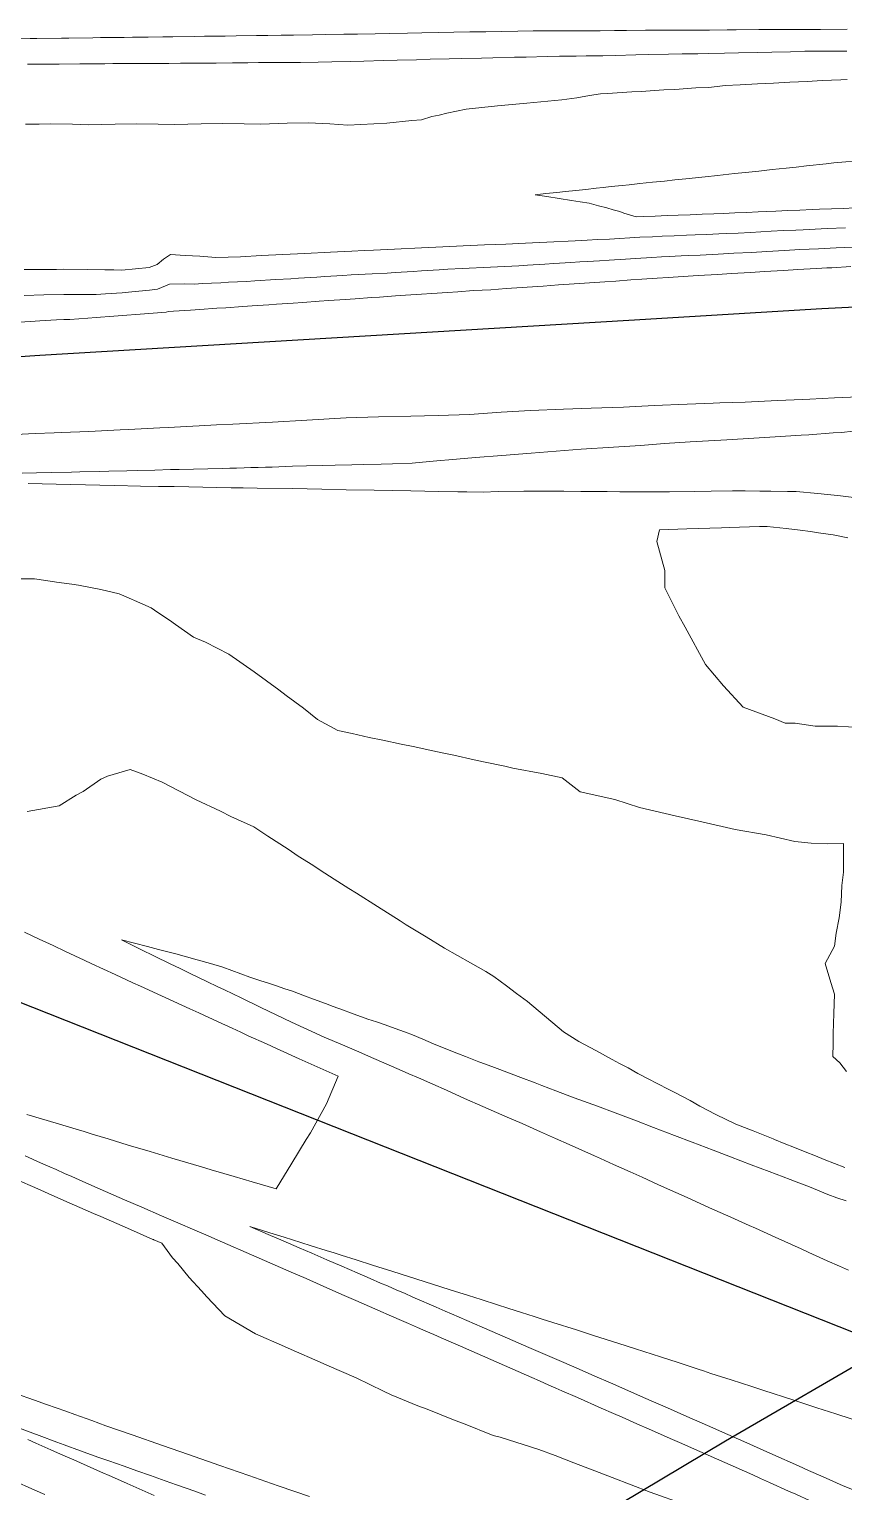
# Model space of a CAD drawing. Header units: inches. Extents: x 11351264 to 11356330, y 6702313 to 6706468.
# Drawn here: x 11355670.8 to 11355915.6, y 6705622.3 to 6706061.3 of the extents above; entities that cross this region are included whole.
import ezdxf

# ---------------------------------------------------------------- set-up
doc = ezdxf.new("R2010")
doc.units = ezdxf.units.IN
doc.header["$MEASUREMENT"] = 0
doc.layers.add('Shumate_Contours_clip1', color=7, linetype='Continuous', lineweight=0)
doc.layers.add('Shumate_Streets_clip1', color=7, linetype='Continuous')

msp = doc.modelspace()

# ---------------------------------------------------------------- linework, layer by layer
at = {"layer": 'Shumate_Contours_clip1'}
for points, elevation in [([(11355916.59, 6706061.29), (11355908.56, 6706061.26), (11355906.47, 6706061.26), (11355900.54, 6706061.24), (11355898.23, 6706061.23), (11355892.52, 6706061.2), (11355890, 6706061.19), (11355883.22, 6706061.08), (11355880.49, 6706061.07), (11355875.24, 6706061.04), (11355872.32, 6706061.04), (11355867.26, 6706061), (11355864.15, 6706061), (11355859.28, 6706060.97), (11355855.97, 6706060.97), (11355850.23, 6706060.88), (11355846.69, 6706060.88), (11355842.31, 6706060.85), (11355838.56, 6706060.85), (11355834.39, 6706060.83), (11355830.42, 6706060.83), (11355826.47, 6706060.82), (11355822.27, 6706060.82), (11355817.67, 6706060.73), (11355812.59, 6706060.65), (11355808.05, 6706060.56), (11355803.2, 6706060.48), (11355798.43, 6706060.39), (11355793.82, 6706060.32), (11355788.81, 6706060.22), (11355784.43, 6706060.15), (11355779.06, 6706060.03), (11355774.72, 6706059.95), (11355769.44, 6706059.86), (11355765.32, 6706059.79), (11355759.83, 6706059.7), (11355755.91, 6706059.64), (11355750.23, 6706059.55), (11355746.5, 6706059.49), (11355742.52, 6706059.45), (11355739.08, 6706059.39), (11355732.99, 6706059.31), (11355729.71, 6706059.25), (11355723.46, 6706059.17), (11355720.34, 6706059.12), (11355713.93, 6706059.03), (11355710.98, 6706058.98), (11355706.55, 6706058.94), (11355701.85, 6706058.9), (11355699.35, 6706058.86), (11355692.26, 6706058.77), (11355689.92, 6706058.74), (11355682.68, 6706058.64), (11355680.49, 6706058.61), (11355673.11, 6706058.52), (11355671.06, 6706058.49), (11355665.88, 6706058.38)], 1376), ([(11355916.46, 6706054.75), (11355912.08, 6706054.73), (11355908.43, 6706054.71), (11355903.9, 6706054.67), (11355899.58, 6706054.55), (11355893.93, 6706054.41), (11355889.65, 6706054.29), (11355883.92, 6706054.17), (11355879.73, 6706054.06), (11355875.05, 6706054), (11355871.71, 6706053.94), (11355867, 6706053.89), (11355862.92, 6706053.78), (11355856.98, 6706053.66), (11355853.04, 6706053.56), (11355846.96, 6706053.44), (11355843.15, 6706053.35), (11355838.16, 6706053.29), (11355835.15, 6706053.24), (11355830.11, 6706053.19), (11355826.46, 6706053.09), (11355820.13, 6706052.95), (11355816.58, 6706052.86), (11355810.16, 6706052.71), (11355806.68, 6706052.61), (11355800.61, 6706052.47), (11355796.98, 6706052.38), (11355791.26, 6706052.26), (11355787.19, 6706052.14), (11355781.32, 6706051.99), (11355777.26, 6706051.87), (11355771.38, 6706051.71), (11355767.32, 6706051.59), (11355761.78, 6706051.49), (11355757.68, 6706051.42), (11355752.37, 6706051.33), (11355749.48, 6706051.32), (11355746.05, 6706051.3), (11355743, 6706051.29), (11355739.73, 6706051.26), (11355736.51, 6706051.25), (11355731.89, 6706051.19), (11355727.01, 6706051.15), (11355722.46, 6706051.1), (11355719.12, 6706051.08), (11355716.22, 6706051.06), (11355712.72, 6706051.05), (11355709.98, 6706051.03), (11355706.32, 6706051.02), (11355702.47, 6706051), (11355699.91, 6706050.98), (11355695.9, 6706050.97), (11355693.51, 6706050.95), (11355689.34, 6706050.93), (11355686.05, 6706050.9), (11355679.82, 6706050.85), (11355676.59, 6706050.82), (11355672.29, 6706050.78), (11355670.28, 6706050.76)], 1374), ([(11355916.55, 6706046.19), (11355914.63, 6706046.09), (11355909.08, 6706045.88), (11355904.56, 6706045.6), (11355899.35, 6706045.39), (11355894.47, 6706045.09), (11355889.63, 6706044.9), (11355884.38, 6706044.56), (11355879.93, 6706044.38), (11355877.52, 6706044.13), (11355874.88, 6706043.85), (11355871.06, 6706043.69), (11355864.81, 6706043.25), (11355861.47, 6706043.11), (11355854.71, 6706042.63), (11355851.92, 6706042.51), (11355844.6, 6706041.96), (11355842.41, 6706041.86), (11355839.12, 6706041.4), (11355835.31, 6706040.74), (11355830.85, 6706040.09), (11355820.28, 6706039.12), (11355811.56, 6706038.31), (11355802.06, 6706037.33), (11355796.3, 6706036.14), (11355794, 6706035.53), (11355791.82, 6706035.06), (11355788.68, 6706034.11), (11355785.79, 6706033.87), (11355778.22, 6706033.13), (11355766.56, 6706032.48), (11355761.14, 6706032.92), (11355754.74, 6706033.23), (11355748.28, 6706033.05), (11355740.35, 6706032.81), (11355735.37, 6706032.94), (11355728.91, 6706033.03), (11355722.46, 6706032.9), (11355714.49, 6706032.71), (11355709.56, 6706032.81), (11355703.09, 6706032.87), (11355696.65, 6706032.76), (11355688.62, 6706032.62), (11355683.77, 6706032.75), (11355677.32, 6706032.87), (11355673.83, 6706032.81), (11355669.65, 6706032.77)], 1372), ([(11355919.64, 6706021.78), (11355915.01, 6706021.42), (11355912.6, 6706021.15), (11355910.22, 6706020.88), (11355904.38, 6706020.25), (11355901.24, 6706019.92), (11355898.28, 6706019.6), (11355894.04, 6706019.16), (11355890.03, 6706018.73), (11355886.03, 6706018.31), (11355882.7, 6706017.96), (11355877.58, 6706017.41), (11355873.92, 6706017.03), (11355868.06, 6706016.41), (11355864.82, 6706016.06), (11355861.64, 6706015.73), (11355858.1, 6706015.35), (11355854.25, 6706014.94), (11355851.09, 6706014.61), (11355849, 6706014.39), (11355845.71, 6706014.04), (11355843.29, 6706013.78), (11355841.16, 6706013.55), (11355838.08, 6706013.23), (11355835, 6706012.9), (11355831.92, 6706012.57), (11355829.35, 6706012.3), (11355826.01, 6706011.94), (11355822.86, 6706011.61), (11355826.34, 6706011.06), (11355830.03, 6706010.5), (11355833.72, 6706009.93), (11355836.38, 6706009.5), (11355839.09, 6706009.06), (11355841.83, 6706008.32), (11355844.35, 6706007.65), (11355846.3, 6706007.08), (11355848.27, 6706006.53), (11355849.42, 6706006.05), (11355853.17, 6706004.99), (11355855.27, 6706005.07), (11355858.87, 6706005.21), (11355862.52, 6706005.35), (11355865.84, 6706005.48), (11355869.4, 6706005.62), (11355872.96, 6706005.76), (11355876.52, 6706005.9), (11355879.39, 6706006.01), (11355882.86, 6706006.15), (11355886.34, 6706006.29), (11355889.81, 6706006.43), (11355892.46, 6706006.57), (11355895.12, 6706006.68), (11355898.75, 6706006.83), (11355902.38, 6706006.98), (11355906.01, 6706007.13), (11355908.29, 6706007.23), (11355911.83, 6706007.37), (11355915.37, 6706007.52), (11355918.92, 6706007.66)], 1370), ([(11355669.28, 6705989.13), (11355672.33, 6705989.17), (11355675.23, 6705989.17), (11355678.99, 6705989.21), (11355681.18, 6705989.22), (11355688.25, 6705989.2), (11355693.49, 6705989.11), (11355696.23, 6705989.02), (11355698.68, 6705988.97), (11355706.89, 6705989.8), (11355709.23, 6705990.65), (11355711.15, 6705992.24), (11355713.29, 6705993.67), (11355717.7, 6705993.41), (11355722.11, 6705993.16), (11355726.89, 6705992.82), (11355734.26, 6705993.01), (11355740.65, 6705993.34), (11355747.05, 6705993.67), (11355753.64, 6705993.99), (11355761.35, 6705994.4), (11355767.78, 6705994.69), (11355771.48, 6705994.86), (11355774.21, 6705994.99), (11355780.58, 6705995.27), (11355788.63, 6705995.7), (11355795.08, 6705995.98), (11355801.24, 6705996.25), (11355807.63, 6705996.53), (11355814.03, 6705996.81), (11355819.97, 6705997.07), (11355826.32, 6705997.35), (11355834.81, 6705997.81), (11355838.45, 6705997.98), (11355841.57, 6705998.13), (11355845.13, 6705998.3), (11355854.32, 6705998.83), (11355858.06, 6705999), (11355860.98, 6705999.13), (11355864.62, 6705999.29), (11355868.28, 6705999.44), (11355870.89, 6705999.55), (11355874.45, 6705999.7), (11355878.02, 6705999.86), (11355880.35, 6705999.96), (11355883.84, 6706000.12), (11355887.5, 6706000.31), (11355893.77, 6706000.64), (11355897.43, 6706000.84), (11355901.14, 6706001.01), (11355903.35, 6706001.1), (11355906.98, 6706001.27), (11355910.61, 6706001.43), (11355916.11, 6706001.66)], 1372), ([(11355669.25, 6705981.41), (11355675.23, 6705981.55), (11355681.18, 6705981.69), (11355685.62, 6705981.7), (11355690.88, 6705981.62), (11355693.78, 6705981.82), (11355698.78, 6705982.19), (11355701.6, 6705982.42), (11355706.94, 6705983), (11355709.35, 6705983.22), (11355712.96, 6705984.79), (11355717.38, 6705984.84), (11355720.61, 6705984.81), (11355722.73, 6705984.94), (11355728.34, 6705985.19), (11355730.66, 6705985.33), (11355736.1, 6705985.59), (11355738.58, 6705985.74), (11355744.93, 6705986.15), (11355749.41, 6705986.41), (11355751.74, 6705986.56), (11355757.24, 6705986.89), (11355759.63, 6705987.04), (11355765.07, 6705987.37), (11355767.51, 6705987.53), (11355773.89, 6705987.88), (11355778.33, 6705988.11), (11355780.74, 6705988.26), (11355786.16, 6705988.59), (11355788.64, 6705988.75), (11355794, 6705989.06), (11355796.54, 6705989.23), (11355800.87, 6705989.43), (11355802.95, 6705989.54), (11355807.27, 6705989.75), (11355811.56, 6705989.96), (11355813.67, 6705990.07), (11355817.95, 6705990.28), (11355820.54, 6705990.45), (11355825.75, 6705990.76), (11355828.4, 6705990.93), (11355833.55, 6705991.24), (11355836.26, 6705991.42), (11355838.6, 6705991.55), (11355842.17, 6705991.75), (11355845.07, 6705991.95), (11355850.01, 6705992.25), (11355852.95, 6705992.44), (11355857.84, 6705992.74), (11355860.83, 6705992.94), (11355863.09, 6705993.05), (11355866.73, 6705993.23), (11355868.83, 6705993.33), (11355872.39, 6705993.49), (11355877.83, 6705993.76), (11355882.55, 6705994.03), (11355887.8, 6705994.31), (11355892.47, 6705994.58), (11355897.76, 6705994.87), (11355902.38, 6705995.14), (11355907.95, 6705995.41), (11355913.31, 6705995.65), (11355918.47, 6705995.91)], 1374), ([(11355666.16, 6705973.22), (11355671.16, 6705973.58), (11355674.01, 6705973.74), (11355679.02, 6705974.1), (11355681.18, 6705974.17), (11355682.99, 6705974.19), (11355688.44, 6705974.58), (11355690.88, 6705974.74), (11355696.28, 6705975.13), (11355698.81, 6705975.34), (11355704.1, 6705975.72), (11355706.77, 6705975.97), (11355711.92, 6705976.34), (11355712.65, 6705976.56), (11355714.18, 6705976.62), (11355719.3, 6705976.98), (11355722.04, 6705977.15), (11355727.15, 6705977.52), (11355729.9, 6705977.69), (11355734.99, 6705978.05), (11355737.77, 6705978.22), (11355742.83, 6705978.59), (11355745.14, 6705978.74), (11355750.11, 6705979.1), (11355753, 6705979.29), (11355757.94, 6705979.64), (11355760.87, 6705979.83), (11355765.78, 6705980.19), (11355768.73, 6705980.38), (11355773.61, 6705980.73), (11355776.05, 6705980.87), (11355780.85, 6705981.22), (11355783.91, 6705981.42), (11355788.68, 6705981.76), (11355791.76, 6705981.96), (11355796.51, 6705982.3), (11355799.62, 6705982.5), (11355804.34, 6705982.84), (11355806.9, 6705982.98), (11355809.47, 6705983.11), (11355814.16, 6705983.45), (11355817.34, 6705983.66), (11355822, 6705983.99), (11355825.22, 6705984.2), (11355829.85, 6705984.53), (11355833.09, 6705984.74), (11355837.7, 6705985.07), (11355839.19, 6705985.16), (11355843.78, 6705985.49), (11355847.05, 6705985.7), (11355851.61, 6705986.03), (11355854.91, 6705986.25), (11355859.44, 6705986.57), (11355862.77, 6705986.79), (11355867.27, 6705987.11), (11355868.83, 6705987.19), (11355870.33, 6705987.26), (11355871.77, 6705987.34), (11355877.65, 6705987.7), (11355881.78, 6705987.94), (11355887.53, 6705988.29), (11355891.78, 6705988.54), (11355897.41, 6705988.88), (11355901.78, 6705989.13), (11355907.29, 6705989.47), (11355908.92, 6705989.56), (11355910.49, 6705989.63), (11355912.01, 6705989.71), (11355917.68, 6705990.06)], 1376), ([(11355922.44, 6705951.09), (11355915.09, 6705950.75), (11355912.79, 6705950.61), (11355905.36, 6705950.28), (11355903.17, 6705950.16), (11355895.61, 6705949.84), (11355885.89, 6705949.38), (11355878.32, 6705949.1), (11355876.28, 6705949.01), (11355868.48, 6705948.72), (11355858.63, 6705948.35), (11355849.34, 6705947.88), (11355839.69, 6705947.51), (11355831.37, 6705947.21), (11355821.47, 6705946.84), (11355812.63, 6705946.3), (11355803.1, 6705945.67), (11355793.7, 6705945.38), (11355785.5, 6705945.17), (11355775.73, 6705944.92), (11355766.08, 6705944.6), (11355754.18, 6705943.93), (11355743.86, 6705943.36), (11355731.99, 6705942.71), (11355727.12, 6705942.5), (11355721.91, 6705942.28), (11355712.52, 6705941.77), (11355710.05, 6705941.66), (11355700.61, 6705941.15), (11355698.19, 6705941.03), (11355688.7, 6705940.52), (11355680.54, 6705940.23), (11355678.29, 6705940.15), (11355672.59, 6705939.95), (11355666.68, 6705939.66)], 1376), ([(11355921.92, 6705941.06), (11355914.84, 6705940.27), (11355912.37, 6705940.12), (11355905.03, 6705939.57), (11355902.78, 6705939.44), (11355894.97, 6705938.96), (11355888.49, 6705938.54), (11355880.4, 6705938.01), (11355869.43, 6705937.42), (11355861.73, 6705936.89), (11355854.43, 6705936.37), (11355846.39, 6705935.8), (11355836.7, 6705935.24), (11355829.16, 6705934.65), (11355821.63, 6705934.06), (11355812.83, 6705933.36), (11355804.87, 6705932.7), (11355796.92, 6705932.03), (11355794.39, 6705931.81), (11355788.96, 6705931.35), (11355785.87, 6705931.08), (11355779.92, 6705930.83), (11355776.6, 6705930.76), (11355771.33, 6705930.63), (11355767.72, 6705930.55), (11355762.74, 6705930.42), (11355758.84, 6705930.33), (11355754.15, 6705930.21), (11355749.96, 6705930.11), (11355743.82, 6705929.84), (11355741.76, 6705929.79), (11355739.59, 6705929.73), (11355737.45, 6705929.68), (11355735.37, 6705929.62), (11355733.14, 6705929.57), (11355731.14, 6705929.51), (11355728.83, 6705929.46), (11355724.52, 6705929.35), (11355720.21, 6705929.25), (11355715.89, 6705929.14), (11355713.27, 6705929.09), (11355708.53, 6705928.89), (11355703.35, 6705928.78), (11355700.18, 6705928.7), (11355694.69, 6705928.59), (11355691.83, 6705928.52), (11355686.03, 6705928.4), (11355683.48, 6705928.34), (11355677.36, 6705928.22), (11355673.03, 6705928.12), (11355668.7, 6705928.03)], 1374), ([(11355670.51, 6705924.89), (11355674.71, 6705924.79), (11355678.9, 6705924.73), (11355687.72, 6705924.52), (11355692.01, 6705924.41), (11355696.53, 6705924.31), (11355704.29, 6705924.12), (11355709.65, 6705924.07), (11355714.41, 6705924.03), (11355718.82, 6705923.93), (11355722.96, 6705923.84), (11355727.23, 6705923.75), (11355731.5, 6705923.66), (11355735.12, 6705923.59), (11355739.27, 6705923.5), (11355749.93, 6705923.39), (11355758.75, 6705923.22), (11355766.08, 6705923.07), (11355774.46, 6705922.92), (11355785.49, 6705922.74), (11355793.9, 6705922.57), (11355799.58, 6705922.46), (11355802.27, 6705922.44), (11355807.19, 6705922.36), (11355811.71, 6705922.48), (11355819.41, 6705922.58), (11355822.88, 6705922.66), (11355828.58, 6705922.59), (11355831.46, 6705922.59), (11355836.53, 6705922.53), (11355840.02, 6705922.53), (11355844.48, 6705922.49), (11355848.31, 6705922.45), (11355852.43, 6705922.45), (11355855.77, 6705922.42), (11355860.38, 6705922.41), (11355863.23, 6705922.39), (11355870.63, 6705922.53), (11355875.72, 6705922.6), (11355882.16, 6705922.75), (11355885.93, 6705922.71), (11355890.37, 6705922.67), (11355893.6, 6705922.63), (11355898.62, 6705922.56), (11355901.26, 6705922.52), (11355907.76, 6705921.88), (11355914.54, 6705921.19), (11355922.69, 6705920.2)], 1374), ([(11355920.24, 6705851.7), (11355913.64, 6705852.13), (11355906.95, 6705852.07), (11355900.97, 6705852.96), (11355897.92, 6705853), (11355894.81, 6705854.26), (11355885.37, 6705857.81), (11355879.37, 6705864.17), (11355873.96, 6705870.61), (11355867.92, 6705881.75), (11355866, 6705885.21), (11355861.8, 6705893.57), (11355861.76, 6705898.86), (11355859.39, 6705907.53), (11355860.15, 6705911), (11355868.35, 6705911.28), (11355878.78, 6705911.65), (11355881.24, 6705911.72), (11355890.19, 6705912.03), (11355892.53, 6705912), (11355898.21, 6705911.4), (11355902.45, 6705910.96), (11355905.6, 6705910.47), (11355908, 6705910.13), (11355912.4, 6705909.48), (11355916.82, 6705908.57)], 1376), ([(11355916.35, 6705748.46), (11355914.35, 6705751.01), (11355912.3, 6705752.87), (11355912.39, 6705756.83), (11355912.35, 6705759.86), (11355912.54, 6705765.78), (11355912.73, 6705771.65), (11355911.66, 6705775.16), (11355909.92, 6705780.88), (11355912.79, 6705786.04), (11355913.25, 6705789.92), (11355914.16, 6705794.57), (11355914.72, 6705799.24), (11355915.01, 6705804.28), (11355915.49, 6705808.23), (11355915.5, 6705816.87), (11355910.66, 6705816.75), (11355905.8, 6705816.92), (11355900.87, 6705817.46), (11355892.22, 6705819.42), (11355882.93, 6705821.06), (11355872.88, 6705823.35), (11355864.9, 6705825.2), (11355854.22, 6705827.64), (11355846.76, 6705830.02), (11355836.37, 6705832.35), (11355830.96, 6705836.56), (11355824.79, 6705837.9), (11355816.1, 6705839.52), (11355813.67, 6705840.03), (11355807.28, 6705841.37), (11355804.5, 6705841.95), (11355798.4, 6705843.35), (11355795.36, 6705843.98), (11355792.07, 6705844.67), (11355786.21, 6705845.94), (11355782.57, 6705846.7), (11355777.03, 6705847.85), (11355772.99, 6705848.69), (11355767.89, 6705849.85), (11355763.54, 6705850.75), (11355757.44, 6705854.05), (11355753.25, 6705857.48), (11355748.04, 6705861.28), (11355745.86, 6705863.02), (11355738.37, 6705868.42), (11355730.81, 6705873.72), (11355723.77, 6705877.31), (11355720.16, 6705878.8), (11355714.81, 6705882.55), (11355712.92, 6705883.89), (11355709.46, 6705886.23), (11355707.42, 6705887.56), (11355704.07, 6705889.1), (11355699.96, 6705890.89), (11355697.85, 6705891.8), (11355692.37, 6705893.11), (11355685.63, 6705894.44), (11355683.61, 6705894.7), (11355679.03, 6705895.32), (11355675.76, 6705895.81), (11355672.4, 6705896.28), (11355665.69, 6705896.28)], 1374), ([(11355915.83, 6705719.55), (11355912.75, 6705720.79), (11355909.67, 6705722.03), (11355907.06, 6705723.07), (11355903.91, 6705724.33), (11355900.76, 6705725.59), (11355897.62, 6705726.84), (11355894.7, 6705728.01), (11355894.3, 6705728.17), (11355888.32, 6705730.57), (11355883.17, 6705732.63), (11355877.15, 6705735.55), (11355872.32, 6705737.97), (11355869.44, 6705739.69), (11355865.01, 6705741.97), (11355863.21, 6705742.88), (11355859.33, 6705744.87), (11355856.99, 6705746.1), (11355853.68, 6705747.8), (11355850.78, 6705749.47), (11355848.15, 6705750.83), (11355845.98, 6705751.97), (11355841.01, 6705754.71), (11355835.97, 6705757.43), (11355831.37, 6705760.28), (11355820.53, 6705769.38), (11355817.25, 6705771.81), (11355814.21, 6705774.09), (11355810.4, 6705776.98), (11355807.96, 6705778.46), (11355803.37, 6705781.07), (11355795.57, 6705785.41), (11355790.07, 6705788.8), (11355784.08, 6705792.48), (11355782.31, 6705793.6), (11355775.44, 6705797.91), (11355769.18, 6705801.9), (11355766.83, 6705803.38), (11355762.42, 6705806.2), (11355758.24, 6705808.88), (11355756, 6705810.34), (11355751.66, 6705813.09), (11355748.64, 6705815.12), (11355742.55, 6705819.09), (11355738.34, 6705821.84), (11355731.36, 6705824.96), (11355728.3, 6705826.53), (11355721, 6705829.94), (11355710.78, 6705835.29), (11355705, 6705837.63), (11355701.11, 6705839.11), (11355694.32, 6705837.05), (11355692.34, 6705836.18), (11355687.06, 6705832.45), (11355684.96, 6705831.32), (11355679.8, 6705828.17), (11355670.18, 6705826.49)], 1372), ([(11355669.37, 6705790.27), (11355673.8, 6705788.14), (11355677.99, 6705786.2), (11355681.7, 6705784.45), (11355687.33, 6705781.85), (11355689.64, 6705780.77), (11355696.67, 6705777.53), (11355701.98, 6705775.04), (11355704.26, 6705773.99), (11355710.51, 6705771.11), (11355719.06, 6705767.2), (11355721.73, 6705765.99), (11355727.63, 6705763.29), (11355731.78, 6705761.41), (11355734.39, 6705760.2), (11355736.62, 6705759.15), (11355742.11, 6705756.68), (11355745.08, 6705755.34), (11355751.97, 6705752.25), (11355763.6, 6705747.04), (11355760.12, 6705738.75), (11355755.31, 6705730.01), (11355754.04, 6705727.99), (11355749.67, 6705720.87), (11355745.04, 6705713.21), (11355737.82, 6705715.3), (11355732.38, 6705716.88), (11355729.3, 6705717.79), (11355725.51, 6705718.89), (11355722.56, 6705719.78), (11355720.14, 6705720.49), (11355713.63, 6705722.42), (11355707.11, 6705724.36), (11355700.59, 6705726.31), (11355694.53, 6705728.19), (11355689.77, 6705729.62), (11355687.35, 6705730.36), (11355683.96, 6705731.37), (11355678.96, 6705732.87), (11355670.13, 6705735.52)], 1372), ([(11355916.25, 6705709.54), (11355913.47, 6705710.5), (11355910.75, 6705711.5), (11355907.7, 6705712.77), (11355905.22, 6705713.78), (11355902.06, 6705715), (11355899.44, 6705716.01), (11355893.14, 6705718.38), (11355887.75, 6705720.41), (11355881.48, 6705722.83), (11355876.34, 6705724.82), (11355870.02, 6705727.2), (11355864.65, 6705729.22), (11355858.36, 6705731.65), (11355853.27, 6705733.62), (11355846.91, 6705735.97), (11355841.55, 6705737.96), (11355834.57, 6705740.54), (11355829.03, 6705742.58), (11355824.85, 6705744.21), (11355822.84, 6705744.97), (11355818.52, 6705746.65), (11355811.4, 6705749.3), (11355807.88, 6705750.63), (11355805.91, 6705751.35), (11355801.9, 6705752.93), (11355799.77, 6705753.76), (11355795.53, 6705755.45), (11355792.33, 6705756.76), (11355789.12, 6705758.1), (11355785.93, 6705759.41), (11355783.92, 6705760.22), (11355781.91, 6705760.97), (11355777.73, 6705762.45), (11355775.16, 6705763.29), (11355772.59, 6705764.15), (11355767.36, 6705766.04), (11355765.28, 6705766.79), (11355762.14, 6705767.94), (11355759.8, 6705768.78), (11355756.26, 6705770.14), (11355753.52, 6705771.15), (11355749.89, 6705772.54), (11355747.66, 6705773.25), (11355745.16, 6705774.11), (11355742.39, 6705775), (11355740.45, 6705775.66), (11355737.1, 6705776.72), (11355728.98, 6705779.72), (11355725.27, 6705780.8), (11355721.25, 6705781.95), (11355714.9, 6705783.7), (11355709.69, 6705785.06), (11355706.36, 6705785.91), (11355698.53, 6705787.92), (11355704.39, 6705785.05), (11355708.49, 6705783.03), (11355713.14, 6705780.76), (11355716.13, 6705779.36), (11355719.38, 6705777.77), (11355721.71, 6705776.66), (11355724.42, 6705775.34), (11355727.27, 6705773.97), (11355729.45, 6705772.91), (11355734.49, 6705770.49), (11355740.44, 6705767.62), (11355745.04, 6705765.4), (11355749.62, 6705763.18), (11355759.43, 6705758.76), (11355764.95, 6705756.39), (11355769.11, 6705754.59), (11355774.37, 6705752.32), (11355779.62, 6705750.03), (11355782.82, 6705748.64), (11355784.87, 6705747.75), (11355787.79, 6705746.48), (11355792.05, 6705744.59), (11355796.15, 6705742.77), (11355801.63, 6705740.34), (11355807.11, 6705737.94), (11355813.72, 6705735.05), (11355818.88, 6705732.79), (11355824.43, 6705730.35), (11355828.95, 6705728.32), (11355833.09, 6705726.47), (11355840.61, 6705723.1), (11355842.47, 6705722.25), (11355846.35, 6705720.54), (11355851.38, 6705718.3), (11355854.96, 6705716.68), (11355859.93, 6705714.44), (11355865.09, 6705712.1), (11355868.47, 6705710.58), (11355875.24, 6705707.5), (11355881.63, 6705704.65), (11355887.12, 6705702.21), (11355889.01, 6705701.36), (11355894.95, 6705698.68), (11355902.76, 6705695.15), (11355905.1, 6705694.09), (11355910.57, 6705691.62), (11355914.26, 6705689.94), (11355916.96, 6705688.73)], 1370), ([(11355669.55, 6705723.13), (11355674.24, 6705721.04), (11355677.01, 6705719.8), (11355678.92, 6705718.95), (11355681.4, 6705717.84), (11355683.61, 6705716.86), (11355685.79, 6705715.88), (11355690.56, 6705713.79), (11355693.72, 6705712.41), (11355699.45, 6705709.91), (11355704.62, 6705707.68), (11355710.58, 6705705.11), (11355715.47, 6705702.99), (11355720.53, 6705700.81), (11355723.17, 6705699.65), (11355728.93, 6705697.15), (11355737.63, 6705693.36), (11355741.51, 6705691.68), (11355746.31, 6705689.6), (11355749.49, 6705688.21), (11355754.01, 6705686.24), (11355758.22, 6705684.39), (11355764.79, 6705681.51), (11355768.92, 6705679.69), (11355775.57, 6705676.78), (11355779.63, 6705675), (11355782.65, 6705673.68), (11355784.75, 6705672.76), (11355787.51, 6705671.56), (11355789.99, 6705670.49), (11355792.36, 6705669.45), (11355794.59, 6705668.48), (11355800.38, 6705665.93), (11355805.36, 6705663.75), (11355811.08, 6705661.23), (11355816.12, 6705659.02), (11355821.79, 6705656.53), (11355824.11, 6705655.52), (11355826.94, 6705654.28), (11355829.01, 6705653.38), (11355830.89, 6705652.56), (11355835.57, 6705650.51), (11355842.66, 6705647.39), (11355846.32, 6705645.79), (11355848.97, 6705644.62)], 1372), ([(11355668.05, 6705715.5), (11355671.83, 6705713.85), (11355674.31, 6705712.75), (11355676.5, 6705711.78), (11355681.25, 6705709.7), (11355684.43, 6705708.31), (11355690.15, 6705705.81), (11355692.36, 6705704.84), (11355700.3, 6705701.37), (11355707.94, 6705698.03), (11355708.12, 6705697.96), (11355708.28, 6705697.89), (11355710.62, 6705696.86), (11355713.91, 6705692.52), (11355715.5, 6705690.77), (11355718.9, 6705686.53), (11355722.61, 6705682.54), (11355724.13, 6705680.73), (11355729.58, 6705675.11), (11355738.78, 6705669.64), (11355747.48, 6705665.86), (11355749.52, 6705664.96), (11355758.28, 6705661.17), (11355760.26, 6705660.29), (11355769.03, 6705656.44), (11355777.27, 6705652.49), (11355779.57, 6705651.35), (11355787.57, 6705648.09), (11355790.43, 6705647.01), (11355798.84, 6705643.6), (11355801.31, 6705642.7), (11355810.23, 6705639.16), (11355812.35, 6705638.61), (11355823.98, 6705634.96), (11355828.81, 6705633.11)], 1374), ([(11355873.37, 6705658.54), (11355871.82, 6705659.04), (11355865.81, 6705661.01), (11355860.52, 6705662.74), (11355852.94, 6705665.18), (11355850.22, 6705666.06), (11355845.75, 6705667.49), (11355840.34, 6705669.21), (11355835.2, 6705670.84), (11355828.18, 6705673.07), (11355824.92, 6705674.1), (11355822.52, 6705674.86), (11355818.69, 6705676.09), (11355814.59, 6705677.39), (11355811.51, 6705678.38), (11355806.57, 6705679.94), (11355802.76, 6705681.15), (11355797.33, 6705682.87), (11355789.48, 6705685.37), (11355784.75, 6705686.87), (11355780.02, 6705688.37), (11355773.97, 6705690.28), (11355769.09, 6705691.83), (11355764.57, 6705693.26), (11355762.39, 6705693.94), (11355760.05, 6705694.68), (11355755.53, 6705696.1), (11355752.43, 6705697.08), (11355747.45, 6705698.64), (11355743.08, 6705700.02), (11355737.1, 6705701.9), (11355742.59, 6705699.53), (11355747.09, 6705697.59), (11355751.9, 6705695.52), (11355755.69, 6705693.88), (11355760.24, 6705691.92), (11355764.79, 6705689.95), (11355769.34, 6705687.99), (11355773.3, 6705686.26), (11355776.38, 6705684.92), (11355778.42, 6705684.04), (11355781.24, 6705682.82), (11355783.53, 6705681.83), (11355786.11, 6705680.72), (11355788.65, 6705679.61), (11355790.97, 6705678.61), (11355793.07, 6705677.7), (11355795.83, 6705676.51), (11355797.69, 6705675.7), (11355802.32, 6705673.69), (11355806.94, 6705671.69), (11355814.56, 6705668.36), (11355820.91, 6705665.6), (11355825.82, 6705663.47), (11355830.72, 6705661.34), (11355836.09, 6705659.01), (11355840.78, 6705656.98), (11355845.47, 6705654.94), (11355856.11, 6705650.27), (11355857.67, 6705649.58)], 1370), ([(11355923.58, 6705642.27), (11355922.65, 6705642.56), (11355913.21, 6705645.61), (11355907.45, 6705647.48), (11355900.21, 6705649.84), (11355891.56, 6705652.64), (11355887.92, 6705653.82), (11355881.69, 6705655.84), (11355875.65, 6705657.8), (11355873.37, 6705658.54)], 1370), ([(11355754.98, 6705620.84), (11355745.89, 6705623.97), (11355743.61, 6705624.76), (11355736.8, 6705627.12), (11355728.06, 6705630.17), (11355718.71, 6705633.41), (11355710.83, 6705636.14), (11355701.76, 6705639.3), (11355693.87, 6705642.08), (11355691.71, 6705642.84), (11355689.6, 6705643.61), (11355684.49, 6705645.45), (11355681.84, 6705646.41), (11355675.98, 6705648.47), (11355672.39, 6705649.75), (11355666.73, 6705651.74)], 1374), ([(11355857.67, 6705649.58), (11355862.55, 6705647.43), (11355868.44, 6705644.83), (11355874.58, 6705642.13), (11355880.71, 6705639.43), (11355885.49, 6705637.33), (11355891.34, 6705634.75), (11355894.21, 6705633.47), (11355901.97, 6705629.99)], 1370), ([(11355723.76, 6705621.28), (11355720.61, 6705622.39), (11355715.11, 6705624.32), (11355711.64, 6705625.54), (11355707.21, 6705627.1), (11355703.18, 6705628.53), (11355699.32, 6705629.89), (11355694.71, 6705631.52), (11355691.42, 6705632.68), (11355686.25, 6705634.51), (11355681.33, 6705636.35), (11355679.07, 6705637.19), (11355673.78, 6705639.17), (11355671.9, 6705639.87), (11355664.73, 6705642.56)], 1372), ([(11355848.97, 6705644.62), (11355853.37, 6705642.68), (11355857.06, 6705641.05), (11355864.08, 6705637.96), (11355866.2, 6705637.02), (11355872.34, 6705634.32), (11355879.82, 6705631.02), (11355888.2, 6705627.29), (11355890.5, 6705626.27), (11355893.25, 6705625.04)], 1372), ([(11355670.41, 6705637.91), (11355672.85, 6705636.83), (11355677.3, 6705634.86), (11355680.19, 6705633.58), (11355684.2, 6705631.8), (11355688.2, 6705630.03), (11355692.23, 6705628.25), (11355695.55, 6705626.79), (11355700.27, 6705624.7), (11355702.9, 6705623.54), (11355708.31, 6705621.15)], 1372), ([(11355828.81, 6705633.11), (11355834.49, 6705630.95), (11355842.02, 6705628.07), (11355845.96, 6705626.55), (11355857.35, 6705622.11), (11355868.11, 6705618.36), (11355875.72, 6705615.08)], 1374), ([(11355901.97, 6705629.99), (11355901.98, 6705629.99), (11355904.99, 6705628.61), (11355909.32, 6705626.7), (11355911.32, 6705625.85), (11355915.41, 6705624.06), (11355917.63, 6705623.15), (11355921.53, 6705621.47), (11355925.3, 6705619.93), (11355927.73, 6705619), (11355931.53, 6705617.48), (11355933.95, 6705616.58), (11355935.24, 6705616.07)], 1370), ([(11355665.84, 6705625.71), (11355672.48, 6705622.78), (11355675.47, 6705621.46)], 1374), ([(11355893.25, 6705625.04), (11355898.96, 6705622.48), (11355901.11, 6705621.49), (11355909.76, 6705617.56), (11355917.07, 6705614.64), (11355924.73, 6705611.83), (11355926.96, 6705611.29)], 1372)]:
    msp.add_lwpolyline(points, dxfattribs=dict(at, elevation=elevation))
at = {"layer": 'Shumate_Streets_clip1'}
msp.add_lwpolyline([(11354925.19, 6706060.2), (11355030, 6706035), (11355093, 6706015), (11355157, 6705997.5), (11355221, 6705983.5), (11355286, 6705972), (11355352, 6705963.5), (11355418, 6705958), (11355484, 6705955.5), (11355550, 6705956), (11355616, 6705959.5), (11355674, 6705963.5), (11355733, 6705967), (11355792, 6705970.5), (11355851, 6705974), (11355909, 6705977.5), (11355969, 6705980.5), (11356028, 6705984), (11356087, 6705987), (11356146, 6705990), (11356221, 6705995.5), (11356295, 6706004), (11356330.36, 6706009.89)], dxfattribs=at)
at = {"layer": 'Shumate_Streets_clip1', "color": 1}
msp.add_lwpolyline([(11354925.19, 6706060.2), (11355374, 6705885.5), (11355929, 6705666)], dxfattribs=at)
at = {"layer": 'Shumate_Streets_clip1', "color": 2}
msp.add_lwpolyline([(11355760, 6705566), (11355880, 6705637.5), (11355929, 6705666)], dxfattribs=at)

doc.saveas('drawing.dxf')
